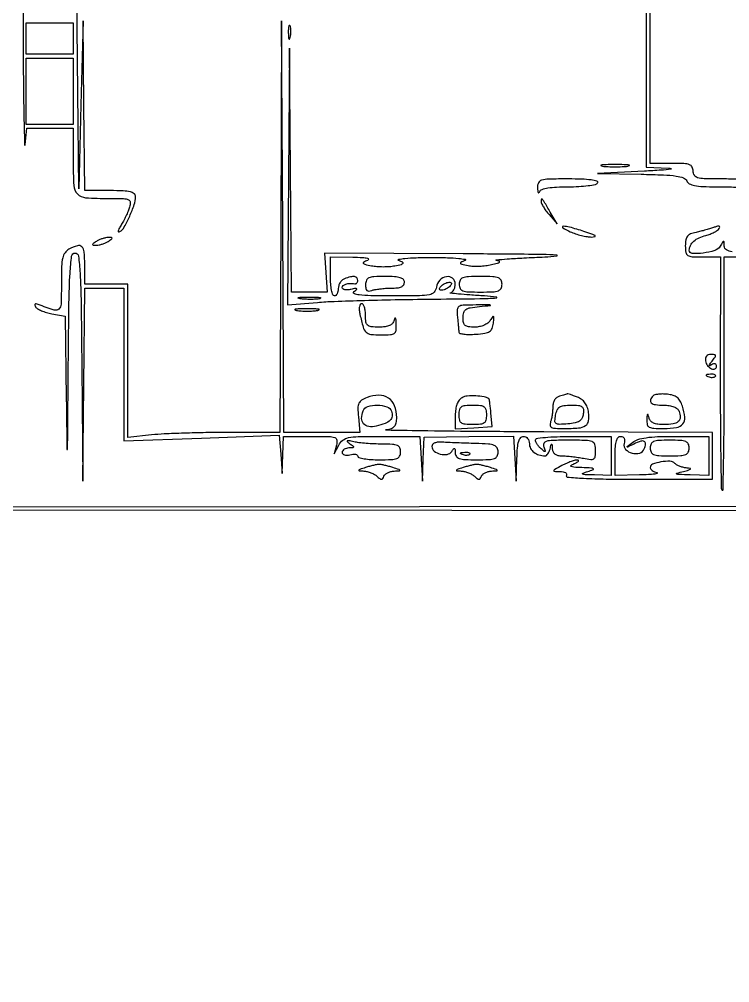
# Model space of a CAD drawing. Extents: x 23 to 255, y 40 to 184.
# Drawn here: x 75.14 to 90.55, y 53.63 to 74.53 of the extents above; entities that cross this region are included whole.
import ezdxf

# ---------------------------------------------------------------- set-up
doc = ezdxf.new("R2010")
doc.units = 0
doc.header["$MEASUREMENT"] = 0

msp = doc.modelspace()

# ---------------------------------------------------------------- linework, layer by layer
for points in [[(207.919475, 175.632891, 0.000007), (191.762556, 175.634099, 0.00002), (173.0434, 175.634494, 0.000013), (151.49745, 175.633531)], [(96.591991, 78.0858, -0.000015), (96.570667, 70.513747, -0.41338)], [(75.2094, 76.8168), (75.22418, 74.13075, 0.001199), (75.232133, 73.124307, 0.002492), (75.244132, 72.339345, 0.002735), (75.257897, 71.804644, 0.941243), (75.271345, 71.80425), (75.303729, 72.1638), (75.806464, 72.1638), (76.3092, 72.1638), (76.3092, 71.453751, 0.014562), (76.324634, 70.923911, 0.177518), (76.404171, 70.740723, 0.18795), (76.581246, 70.65774, 0.01667), (77.08322, 70.641, -0.005967), (77.404243, 70.637169, -0.094442), (77.510523, 70.614272, -0.295091), (77.547484, 70.559824, -0.07829), (77.532792, 70.45065, -0.024586), (77.50199, 70.36335, -0.012674), (77.455403, 70.25724, -0.012567), (77.401849, 70.150275, -0.018562), (77.349116, 70.059534, 0.016157), (77.302452, 69.980117, 0.08026), (77.285303, 69.931446, 0.423818), (77.29637, 69.916047, 0.176672), (77.324257, 69.921811, 0.127691), (77.419971, 70.021869, 0.022389), (77.537677, 70.256818, 0.024627), (77.634572, 70.506322, 0.080468), (77.6628, 70.680583, 0.224532), (77.632779, 70.744064, 0.114454), (77.551921, 70.784065, 0.048666), (77.397327, 70.804941, 0.009244), (77.1129, 70.8102), (76.563, 70.8102), (76.544396, 72.65025), (76.525792, 74.4903), (76.4784, 72.6714), (76.431008, 70.8525), (76.412404, 72.94635), (76.3938, 75.0402)], [(88.7454, 75.4632), (88.7454, 71.3178), (89.23185, 71.300784, -0.110934), (89.279725, 71.288257, -0.735864), (89.27719, 71.273912, -0.015909), (89.067353, 71.253851, -0.003432), (88.7031, 71.2332), (87.6879, 71.182632), (88.630599, 71.165616, -0.005324), (89.118495, 71.151611, -0.026209), (89.392602, 71.12639, -0.047486), (89.554646, 71.086897, -0.221108), (89.621994, 71.0217, 0.185915), (89.677104, 70.960616, 0.068717), (89.788586, 70.922193, 0.03865), (89.970571, 70.900725, 0.010042), (90.265545, 70.8948, -0.005037), (90.493636, 70.892502, -0.008385), (90.685661, 70.885409, -0.002801)], [(90.706155, 71.059436, 0.006457), (90.3528, 71.064, -0.006583), (90.002908, 71.068607, -0.063075), (89.855775, 71.091193, -0.183695), (89.78693, 71.142626, -0.142406), (89.7606, 71.2332, 0.118451), (89.739172, 71.322381, 0.189837), (89.681288, 71.373559, 0.077556), (89.560956, 71.397197, 0.009792), (89.2953, 71.4024), (88.83, 71.4024), (88.83, 75.5055)], [(90.606799, 69.480819, -0.098682), (90.48115, 69.524988, -0.260316), (90.434827, 69.60465, 0.006989), (90.431857, 69.699359, 0.400998), (90.420304, 69.7104, 0.262137), (90.403152, 69.700744, 0.004477), (90.346024, 69.60465, -0.187103), (90.228277, 69.510701, -0.044451), (89.978577, 69.456255, -0.047418), (89.742679, 69.448922, -0.401594), (89.677295, 69.52005, -0.118631), (89.703921, 69.621538, -0.088081), (89.776017, 69.71283, -0.072576), (89.889582, 69.787519, -0.047773), (90.037197, 69.839965, 0.027758), (90.130298, 69.868908, 0.029451), (90.217739, 69.907516, 0.030792), (90.288412, 69.949519, 0.105239), (90.325178, 69.987949, 0.108687), (90.336859, 70.021283, 0.377291), (90.324971, 70.038621, 0.132619), (90.287359, 70.038038, 0.022432), (90.218628, 70.014952, -0.016851), (90.14016, 69.987618, -0.00767), (90.035925, 69.956948, -0.007585), (89.924965, 69.927946, -0.010338), (89.82405, 69.9054, 0.044014), (89.704882, 69.870214, 0.130714), (89.636863, 69.820095, 0.128129), (89.601963, 69.742141, 0.041542), (89.5914, 69.615225, 0.040684), (89.603135, 69.471241, 0.213694), (89.645837, 69.406589, 0.130137), (89.736743, 69.377747, 0.0121), (89.974195, 69.372), (90.35699, 69.372), (90.350244, 66.866851, 0.001759), (90.351039, 65.90304, 0.002852), (90.359271, 65.083798, 0.000462), (90.371346, 64.359744, 0.194342), (90.390449, 64.314751, 0.660706), (90.409616, 64.322459, 0.000499), (90.423608, 65.031271, 0.00296), (90.434034, 65.844482, 0.001725), (90.4374, 66.8199), (90.4374, 69.372), (90.695098, 69.372, -0.032211)]]:
    msp.add_lwpolyline(points, format="xyb")
for points in [[(76.3092, 74.1096), (76.3092, 73.7712), (75.8016, 73.7712), (75.294, 73.7712), (75.294, 74.1096), (75.294, 74.448), (75.8016, 74.448), (76.3092, 74.448)], [(76.3092, 72.9675), (76.3092, 72.2484), (75.8016, 72.2484), (75.294, 72.2484), (75.294, 72.9675), (75.294, 73.6866), (75.8016, 73.6866), (76.3092, 73.6866)]]:
    msp.add_lwpolyline(points, close=True)
for points in [[(80.813386, 70.02765), (80.793, 65.565), (79.66331, 65.565, 0.004239), (79.192663, 65.561009, 0.003994), (78.712714, 65.549034, 0.003973), (78.287617, 65.531646, 0.01383), (78.01361, 65.510648), (77.4936, 65.456296), (77.4936, 67.118048), (77.4936, 68.7798), (77.0283, 68.7798), (76.563, 68.7798), (76.563, 69.2028, 0.020801), (76.551394, 69.481661, 0.18062), (76.499335, 69.592076, 0.276057), (76.402224, 69.615237, 0.046743), (76.219038, 69.538223, 0.11784), (76.134002, 69.462734, 0.097344), (76.084888, 69.351599, 0.047352), (76.06119, 69.166612, 0.008196), (76.0554, 68.813422, -0.006741), (76.04913, 68.348412, -0.199217), (76.00194, 68.242811, -0.273362), (75.901217, 68.219909, -0.012545), (75.555072, 68.340486, 0.039801), (75.507841, 68.354105, 0.228389), (75.483279, 68.347888, 0.306258), (75.477315, 68.327101, 0.059729), (75.49459, 68.289854, 0.123221), (75.536193, 68.249349, 0.03042), (75.621982, 68.206203, 0.029282), (75.729294, 68.167441, 0.025663), (75.845212, 68.139472), (76.136688, 68.084791), (76.161269, 66.296145, 0.00033), (76.177101, 65.196925, 0.961232), (76.185008, 65.196732, 0.013922), (76.192482, 65.403361, 0.000121), (76.205225, 66.98205, -0.00144), (76.220138, 68.374581, -0.011364), (76.24358, 69.019796, -0.016356), (76.277784, 69.391532, -0.378212), (76.3515, 69.4566, -0.378191), (76.42522, 69.391533, -0.016352), (76.459458, 69.019758, -0.011364), (76.482961, 68.37451, -0.00144), (76.498003, 66.98205), (76.517606, 64.5075), (76.541781, 66.60135), (76.565956, 68.6952), (76.987478, 68.6952), (77.409, 68.6952), (77.409, 67.039491), (77.409, 65.383782), (79.095871, 65.444176), (80.782742, 65.504569), (80.814922, 65.090635), (80.847102, 64.6767), (80.862351, 65.07855), (80.8776, 65.4804), (81.475501, 65.4804, -0.004824), (81.858456, 65.476705, -0.078711), (81.984541, 65.45423, -0.280495), (82.03069, 65.398357, -0.09848), (82.024955, 65.29005), (81.976508, 65.0997), (82.074482, 65.29005, -0.107022), (82.161546, 65.395846, -0.117138), (82.281914, 65.451893, -0.045933), (82.495088, 65.475601, -0.00474), (83.001306, 65.4804), (83.830156, 65.4804), (83.860682, 64.99395), (83.891207, 64.5075), (83.907203, 64.985329), (83.9232, 65.463158), (84.891798, 65.474449), (85.860397, 65.48574), (85.891002, 64.99662), (85.921607, 64.5075), (85.937603, 64.99395, -0.012048), (85.951305, 65.234201, -0.051208), (85.977514, 65.375509, -0.106834), (86.019371, 65.452389, -0.218207), (86.0805, 65.4804, -0.125389), (86.128896, 65.468069, -0.100779), (86.170123, 65.433356, -0.090193), (86.197832, 65.381431, -0.077727), (86.2074, 65.320251, 0.127803), (86.233486, 65.219863, 0.101083), (86.306857, 65.13449, 0.089519), (86.416759, 65.07716, 0.075708), (86.546516, 65.0574, 0.170891), (86.576704, 65.068028, 0.063597), (86.608362, 65.10089, 0.053579), (86.636603, 65.148796, 0.042527), (86.656683, 65.20545, -0.001923), (86.683096, 65.304955, -0.339035), (86.691247, 65.3112, -0.392517), (86.698181, 65.304765, -0.002113), (86.705186, 65.20545, 0.103008), (86.722834, 65.142049, 0.120986), (86.763752, 65.095167, 0.100053), (86.82858, 65.066761, 0.053435), (86.915925, 65.0574, -0.019329), (87.011626, 65.053699, -0.008961), (87.135488, 65.041868, -0.008862), (87.265319, 65.024779, -0.0122), (87.381225, 65.004525, 0.019227), (87.537831, 64.979421, 0.174183), (87.604307, 64.994595, 0.221214), (87.637276, 65.046478, 0.032674), (87.6456, 65.173725, 0.072758), (87.626501, 65.304278, 0.23415), (87.568303, 65.366683, 0.084793), (87.439465, 65.391604, 0.005472), (87.056055, 65.3958, 0.005899), (86.714271, 65.391768, 0.060607), (86.57472, 65.371438, 0.234067), (86.52297, 65.325536, 0.190187), (86.522259, 65.250521, -0.00835), (86.553652, 65.164443, -0.434699), (86.5462, 65.150374, -0.252673), (86.525665, 65.155213, -0.00508), (86.443883, 65.229371, -0.037509), (86.395362, 65.281549, -0.05062), (86.360442, 65.335676, -0.061142), (86.342881, 65.383832, -0.195415), (86.348172, 65.41695, -0.236), (86.388387, 65.442325, -0.005931), (86.609922, 65.461762, -0.011487), (86.876396, 65.475812, -0.007426), (87.185293, 65.4804), (87.984, 65.4804), (87.984, 65.0574), (87.984, 64.6344), (87.62445, 64.642833, -0.003516), (87.417677, 64.649138, -0.109849), (87.368508, 64.662025, -0.645125), (87.369456, 64.680892, -0.016187), (87.4764, 64.719, 0.011902), (87.592257, 64.759169, 0.61646), (87.594268, 64.777649, 0.130517), (87.552693, 64.791185, 0.003178), (87.3495, 64.801113, -0.006414), (87.170977, 64.810995, -0.102156), (87.112864, 64.827186, -0.572178), (87.111532, 64.850932, -0.04542), (87.1803, 64.8882, 0.021032), (87.239609, 64.916697, 0.083158), (87.271574, 64.941297, 0.375185), (87.272072, 64.957311, 0.208498), (87.25342, 64.966854, 0.08323), (87.201293, 64.961399, 0.017893), (87.114383, 64.93393, 0.018216), (87.014839, 64.894362, 0.016491), (86.91502, 64.846421, 0.003492), (86.759472, 64.76391, 0.18237), (86.737564, 64.738695, 0.50907), (86.748555, 64.722181, 0.009793), (86.868043, 64.719521, -0.041443), (86.939888, 64.713363, -0.092361), (86.991192, 64.694487, -0.172041), (87.014349, 64.666617, -0.23049), (87.0111, 64.6344, 0.560723), (87.030997, 64.595084, 0.006511), (87.383325, 64.571374, 0.010024), (87.870809, 64.554731, 0.00352), (88.571207, 64.5498), (90.1836, 64.5498), (90.1836, 65.0574), (90.1836, 65.565), (86.52465, 65.577676, -0.000925), (85.137204, 65.585049, -0.001705), (84.008858, 65.596981, -0.000767), (83.099318, 65.611098, -0.919618), (83.09835, 65.625595, 0.042235), (83.217056, 65.653987, 0.132968), (83.284798, 65.698715, 0.137027), (83.319571, 65.770612, 0.04599), (83.329705, 65.887869, 0.08889), (83.282403, 66.143427, 0.155113), (83.150178, 66.310974, 0.153884), (82.944606, 66.372217, 0.087092), (82.686998, 66.322787, 0.048525), (82.567976, 66.263774, 0.149714), (82.509661, 66.196788, 0.109146), (82.488904, 66.095257, 0.019828), (82.499618, 65.90216), (82.531771, 65.565), (81.705434, 65.565), (80.879096, 65.565), (80.856434, 70.02765), (80.833772, 74.4903)], [(80.978693, 74.2365, 0.012823), (80.982128, 74.14613, 0.080377), (80.992363, 74.101216, 0.597527), (81.005909, 74.099732, 0.087174), (81.020827, 74.13236, 0.037336), (81.032663, 74.197299, 0.029507), (81.035994, 74.268649, 0.030339), (81.031099, 74.335574, 0.06278), (81.017692, 74.38616, 0.31318), (81.002565, 74.396056, 0.333666), (80.988856, 74.385155, 0.052471), (80.980195, 74.327878, 0.014395)], [(80.9821, 71.115036), (80.9622, 68.331972), (81.609464, 68.386686, -0.011788), (81.974863, 68.408914, -0.002352), (82.628211, 68.430141, -0.002486), (83.389183, 68.447495, -0.002315), (84.168614, 68.457784, 0.000984), (85.136008, 68.467978, 0.012853), (85.494868, 68.481696, 0.907671), (85.495503, 68.501035, 0.017087), (85.2345, 68.526, -0.002526), (84.917056, 68.547059, -0.00515), (84.668077, 68.567419, -0.005159), (84.494435, 68.585229, -0.875015), (84.49425, 68.594216, 0.14825), (84.534658, 68.613639, 0.081117), (84.568936, 68.657218, 0.068795), (84.59213, 68.71751, 0.05753), (84.6, 68.785684, 0.223967), (84.542245, 68.908152, 0.217827), (84.409962, 68.943416, 0.161719), (84.264835, 68.866175, 0.156242), (84.192266, 68.71635, -0.15162), (84.141449, 68.608973, -0.160326), (84.03984, 68.552154, -0.045199), (83.825374, 68.53029, -0.003156), (83.219366, 68.527295, -0.004554), (82.766239, 68.532043, -0.023057), (82.514097, 68.54863, -0.07483), (82.404755, 68.577855, -0.582827), (82.4004, 68.619234, 0.013313), (82.464388, 68.667563, 0.486525), (82.464254, 68.683574, 0.214785), (82.440049, 68.689336, 0.006582), (82.33695, 68.668159, -0.036889), (82.264008, 68.65773, -0.062559), (82.202515, 68.66122, -0.092441), (82.161184, 68.677061, -0.260791), (82.1466, 68.70312, -0.220999), (82.16798, 68.749128, -0.099156), (82.227744, 68.78202, -0.070576), (82.316743, 68.796798, -0.045086), (82.42155, 68.789818, 0.137085), (82.445714, 68.792631, 0.119953), (82.466362, 68.807594, 0.101574), (82.480228, 68.832828, 0.075146), (82.485, 68.8644, 0.184246), (82.464386, 68.918443, 0.183911), (82.412999, 68.94508, 0.092405), (82.324449, 68.938888, 0.028084), (82.195819, 68.897649, 0.093632), (82.144657, 68.866061, 0.066804), (82.101309, 68.814338, 0.064844), (82.072003, 68.751209, 0.076427), (82.062, 68.686149, -0.050854), (82.055751, 68.624869, -0.070807), (82.037149, 68.573044, -0.0909), (82.009693, 68.538196, -0.182536), (81.9774, 68.526, -0.322437), (81.944421, 68.549735, -0.031449), (81.917651, 68.650256, -0.03053), (81.898909, 68.78686, -0.01883), (81.8928, 68.949), (81.8928, 69.372), (82.37925, 69.366054, -0.008363), (82.585524, 69.360081, -0.042686), (82.699165, 69.345109, -0.348162), (82.718171, 69.321817, -0.312692), (82.70046, 69.295467, 0.020442), (82.612663, 69.256913, 0.469207), (82.606959, 69.233478, 0.179521), (82.639555, 69.212269, 0.006694), (82.78506, 69.181531, 0.030266), (82.898956, 69.166143, 0.018168), (83.035369, 69.161032, 0.018161), (83.171935, 69.165842, 0.029993), (83.286335, 69.180971, 0.006476), (83.433732, 69.211527, 0.180611), (83.466155, 69.232526, 0.470415), (83.460433, 69.255836, 0.019537), (83.370935, 69.294907, -0.739789), (83.372858, 69.320287, -0.032805), (83.507209, 69.341378, -0.01606), (83.754351, 69.355731, -0.006474), (84.0924, 69.360108, -0.006474), (84.430449, 69.355731, -0.01606), (84.677591, 69.341378, -0.032805), (84.811942, 69.320287, -0.739789), (84.813865, 69.294907, 0.014475), (84.719459, 69.254826, 0.447321), (84.712762, 69.233106, 0.206708), (84.739825, 69.213745, 0.006104), (84.87996, 69.185179, 0.037381), (84.988741, 69.172707, 0.019843), (85.124457, 69.172742, 0.019641), (85.263934, 69.183813, 0.028718), (85.385195, 69.205366, 0.008291), (85.514999, 69.238498, 0.114621), (85.557377, 69.26136, 0.577947), (85.553489, 69.280513, 0.042137), (85.4883, 69.296341, -0.882416), (85.488678, 69.309275, -0.006033), (85.729146, 69.329399, -0.00527), (86.08649, 69.351182, -0.002524), (86.5458, 69.372, 0.023326), (86.803273, 69.394429, 0.917838), (86.802329, 69.414117, 0.007179), (86.186811, 69.428501, 0.000782), (84.7692, 69.439052), (81.7659, 69.456705), (81.795215, 69.033653), (81.82453, 68.6106), (81.43687, 68.6106), (81.049211, 68.6106), (81.025606, 71.25435), (81.002001, 73.8981)], [(87.79365, 71.341201, 0.019375), (87.918838, 71.330569, 0.011494), (88.0686, 71.327126, 0.011494), (88.218362, 71.330569, 0.019375), (88.34355, 71.341201, 0.108536), (88.37876, 71.353644, 0.707215), (88.3762, 71.365299, 0.025693), (88.265681, 71.37328, 0.005179), (88.0686, 71.375322, 0.005179), (87.871519, 71.37328, 0.025693), (87.761, 71.365299, 0.707215), (87.75844, 71.353644, 0.108536)], [(86.383279, 70.87365, 0.020908), (86.38847, 70.806265, 0.102704), (86.400531, 70.770279, 0.451325), (86.416016, 70.767224, 0.134342), (86.432629, 70.78905, -0.219147), (86.482592, 70.836139, -0.039054), (86.610298, 70.868239, -0.030011), (86.797668, 70.888589, -0.012045), (87.055457, 70.8948, 0.0136), (87.281523, 70.90095, 0.019648), (87.480552, 70.919651, 0.015785), (87.63994, 70.946117, 0.20821), (87.6879, 70.9794, 0.499027), (87.673633, 71.01595, 0.03484), (87.547968, 71.041848, 0.024571), (87.346405, 71.058912, 0.008832), (87.058393, 71.064, 0.00468), (86.62807, 71.059972, 0.064113), (86.473705, 71.037152, 0.214324), (86.40581, 70.980304, 0.122236)], [(86.4612, 70.579872, 0.112689), (86.471907, 70.53297, 0.023396), (86.512377, 70.458116, 0.023468), (86.568728, 70.373839, 0.020258), (86.635421, 70.290822), (86.809642, 70.0911), (86.661026, 70.3449, 0.001586), (86.528276, 70.569964, 0.04219), (86.487763, 70.626663, 0.56619), (86.469529, 70.623639, 0.094303)], [(87.0957, 69.918845, 0.027087), (87.208347, 69.874473, 0.020017), (87.337074, 69.837311, 0.020349), (87.461878, 69.811969, 0.042113), (87.561, 69.804475, 0.061672), (87.628841, 69.813476, 0.634838), (87.632706, 69.8342, 0.072905), (87.566304, 69.868633, 0.006894), (87.3918, 69.926275, 0.008208), (87.079932, 70.018944, 0.074514), (86.939431, 70.036408, 0.749994), (86.9313, 70.005682, 0.028287)], [(76.8168, 69.7104, 0.007261), (76.741843, 69.660401, 0.246842), (76.7322, 69.642059, 0.399741), (76.743473, 69.630212, 0.012417), (76.8168, 69.628391, 0.050718), (76.874561, 69.634265, 0.027466), (76.9437, 69.652481, 0.027073), (77.012733, 69.678992, 0.038252), (77.0706, 69.7104, 0.007261), (77.145557, 69.760399, 0.246842), (77.1552, 69.778741, 0.399741), (77.143927, 69.790588, 0.012417), (77.0706, 69.792409, 0.050718), (77.012839, 69.786535, 0.027466), (76.9437, 69.768319, 0.027073), (76.874667, 69.741808, 0.038252)], [(82.6542, 68.770749, 0.043546), (82.661242, 68.690048, 0.16083), (82.685135, 68.645575, 0.207384), (82.726363, 68.63053, 0.076984), (82.788019, 68.643849, -0.046719), (82.858761, 68.663659, -0.014716), (82.967476, 68.680116, -0.014556), (83.090489, 68.691427, -0.015647), (83.211019, 68.6952, 0.026594), (83.342804, 68.702214, 0.076945), (83.430853, 68.725631, 0.12915), (83.481404, 68.765713, 0.162281), (83.5002, 68.8221, 0.200296), (83.475238, 68.881913, 0.122766), (83.40855, 68.921505, 0.058865), (83.285357, 68.943142, 0.014068), (83.0772, 68.949, 0.011217), (82.834702, 68.943559, 0.088719), (82.72554, 68.918937, 0.198334), (82.67291, 68.865778, 0.097509)], [(84.4308, 68.6952, -0.038238), (84.380991, 68.66945, -0.050517), (84.332212, 68.654374, -0.06045), (84.291351, 68.651179, -0.187837), (84.2665, 68.6621, -0.251186), (84.259864, 68.68408, -0.099385), (84.272463, 68.714123, -0.066537), (84.302522, 68.74784, -0.039081), (84.3462, 68.7798, -0.038238), (84.396009, 68.80555, -0.050517), (84.444788, 68.820626, -0.06045), (84.485649, 68.823821, -0.187837), (84.5105, 68.8129, -0.251186), (84.517136, 68.79092, -0.099385), (84.504537, 68.760877, -0.066537), (84.474478, 68.72716, -0.039081)], [(84.6846, 68.7798, 0.118451), (84.706028, 68.690619, 0.189837), (84.763913, 68.639441, 0.077556), (84.884244, 68.615803, 0.009792), (85.1499, 68.6106, 0.009792), (85.415556, 68.615803, 0.077556), (85.535888, 68.639441, 0.189837), (85.593772, 68.690619, 0.118451), (85.6152, 68.7798, 0.118451), (85.593772, 68.868981, 0.189837), (85.535888, 68.920159, 0.077556), (85.415556, 68.943797, 0.009792), (85.1499, 68.949, 0.009792), (84.884244, 68.943797, 0.077556), (84.763913, 68.920159, 0.189837), (84.706028, 68.868981, 0.118451)], [(81.661313, 68.466447, -0.031163), (81.572125, 68.454938, -0.015827), (81.459017, 68.451048, -0.015659), (81.341647, 68.454404, -0.022548), (81.238313, 68.465293, -0.075924), (81.195842, 68.478507, -0.720633), (81.197439, 68.490602, -0.040183), (81.276211, 68.499327, -0.006817), (81.4275, 68.501803, -0.00738), (81.579533, 68.499974, -0.030832), (81.67067, 68.491894, -0.49082), (81.677551, 68.479539, -0.248898)], [(82.532754, 68.12415, 0.015346), (82.601882, 67.8493, 0.131443), (82.666354, 67.741372, 0.16593), (82.769646, 67.692483, 0.028309), (82.989945, 67.68, 0.014831), (83.195551, 67.6861, 0.139135), (83.278262, 67.714969, 0.212256), (83.315799, 67.777563, 0.041032), (83.321186, 67.91265, 0.010989), (83.315212, 68.005672, 0.109045), (83.303597, 68.042783, 0.602595), (83.289311, 68.042291, 0.049066), (83.272683, 67.99725, -0.115727), (83.23728, 67.930238, -0.108169), (83.17499, 67.883974, -0.075773), (83.079754, 67.857404, -0.030212), (82.944097, 67.8492, -0.022433), (82.774387, 67.856818, -0.158658), (82.699508, 67.888866, -0.183087), (82.663551, 67.956355, -0.031852), (82.6542, 68.103, 0.032243), (82.647924, 68.200223, 0.049673), (82.628875, 68.282246, 0.064), (82.601103, 68.338973, 0.252066), (82.567988, 68.3568, 0.265606), (82.537732, 68.339508, 0.095803), (82.52053, 68.291081, 0.060746), (82.518376, 68.216746, 0.030842)], [(81.15255, 68.211605, 0.023547), (81.258488, 68.200627, 0.014044), (81.3852, 68.197067, 0.014044), (81.511912, 68.200627, 0.023547), (81.61785, 68.211605, 0.124239), (81.64851, 68.224479, 0.664672), (81.645477, 68.236496, 0.03126), (81.551914, 68.244736, 0.006336), (81.3852, 68.246848, 0.006336), (81.218486, 68.244736, 0.03126), (81.124923, 68.236496, 0.664672), (81.12189, 68.224479, 0.124239)], [(84.647886, 68.067232, -0.000485), (84.658203, 67.962551, -0.000569), (84.667773, 67.863305, -0.0005), (84.675682, 67.779417, -0.003526), (84.679199, 67.738586, 0.326134), (84.700885, 67.713326, 0.02888), (84.788631, 67.69798, 0.029027), (84.905938, 67.691245, 0.017888), (85.04415, 67.696286, 0.017934), (85.245174, 67.7181, 0.103155), (85.345225, 67.754569, 0.163008), (85.399218, 67.819655, 0.06484), (85.42713, 67.9338, 0.005291), (85.439584, 68.058237, 0.230617), (85.430457, 68.082182, 0.462536), (85.41279, 68.080175, 0.009921), (85.359476, 67.99725, -0.094034), (85.305487, 67.938009, -0.058636), (85.224052, 67.890613, -0.053493), (85.125053, 67.859656, -0.049085), (85.018796, 67.8492, -0.031235), (84.886098, 67.857498, -0.142608), (84.815897, 67.88786, -0.171371), (84.780078, 67.947637, -0.050141), (84.7692, 68.055836, -0.066815), (84.784323, 68.168504, -0.179987), (84.830728, 68.23309, -0.107467), (84.926046, 68.270885, -0.016628), (85.12875, 68.297414, 0.000643), (85.362646, 68.320449, 0.770454), (85.36361, 68.326484, 0.105474), (85.340439, 68.331328, 0.000369), (85.055136, 68.329961, 0.008232), (84.769989, 68.323688, 0.134422), (84.679628, 68.295171, 0.245769), (84.642573, 68.229828, 0.033286)], [(90.029347, 67.11596, 0.11397), (90.075055, 67.013199, 0.119874), (90.160512, 66.943141, 0.233837), (90.233141, 66.943964, 0.282162), (90.2682, 67.001143, 0.125628), (90.259908, 67.033624, 0.194258), (90.237811, 67.051756, 0.146325), (90.203798, 67.052193, 0.065908), (90.16245, 67.034253, -0.037782), (90.121278, 67.013574, -0.575929), (90.111098, 67.021395, -0.129017), (90.122384, 67.049166, -0.00972), (90.172809, 67.11386, 0.014992), (90.235456, 67.196008, 0.205409), (90.243338, 67.231865, 0.324801), (90.221678, 67.2522, 0.031453), (90.145456, 67.257, 0.084674), (90.088171, 67.247229, 0.136884), (90.047907, 67.21909, 0.136727), (90.027998, 67.174143, 0.084393)], [(90.083138, 66.776209, 0.051402), (90.129403, 66.763008, 0.05415), (90.176572, 66.759842, 0.060344), (90.217629, 66.766539, 0.126455), (90.245287, 66.782887, 0.296942), (90.249197, 66.801403, 0.208169), (90.233754, 66.817024, 0.077125), (90.193147, 66.826391, 0.028489), (90.13425, 66.827321, 0.018894), (90.071111, 66.822326, 0.168741), (90.046428, 66.81037, 0.470617), (90.047887, 66.794952, 0.054073)], [(84.74805, 66.317491, 0.100106), (84.684322, 66.262032, 0.071159), (84.637708, 66.179286, 0.058006), (84.609306, 66.070363, 0.034811), (84.6, 65.936861), (84.6, 65.640329), (85.00185, 65.666115), (85.4037, 65.6919), (85.374474, 65.988, 0.003804), (85.362328, 66.102169, 0.006013), (85.349993, 66.199837, 0.0019), (85.338038, 66.283789, 0.205277), (85.332174, 66.293349, 0.111969), (85.224467, 66.337959, 0.0321), (85.043732, 66.357095, 0.032253), (84.861574, 66.352873, 0.107645)], [(86.86305, 66.352683, 0.104456), (86.803543, 66.322921, 0.085363), (86.756059, 66.269707, 0.076895), (86.725433, 66.198218, 0.0629), (86.715, 66.115616, -0.021865), (86.711248, 66.029868, -0.016481), (86.699916, 65.936202, -0.016745), (86.683377, 65.848725, -0.036533), (86.663649, 65.783419, 0.135244), (86.65721, 65.71762, 0.246329), (86.689234, 65.675872, 0.094655), (86.774489, 65.654587, 0.013979), (86.95283, 65.6496, 0.018747), (87.27619, 65.661728, 0.124873), (87.42782, 65.712557, 0.217545), (87.49341, 65.814777, 0.072074), (87.493076, 65.99733, 0.048447), (87.463702, 66.116053, 0.072695), (87.414067, 66.210354, 0.078173), (87.342664, 66.281719, 0.066544), (87.248898, 66.332484, 0.006231), (87.168617, 66.361867, 0.009618), (87.098453, 66.385053, 0.004497), (87.03889, 66.402888, 0.213728), (87.026743, 66.401186, -0.065352), (87.015179, 66.395886, -0.0028), (86.972205, 66.38289, -0.004751), (86.920906, 66.368219, -0.003362)], [(88.890409, 66.358609, 0.107894), (88.836035, 66.273861, 0.309269), (88.852113, 66.209392, 0.15091), (88.942334, 66.168345, 0.031862), (89.117049, 66.1572, -0.033936), (89.242926, 66.148647, -0.060682), (89.343084, 66.122334, -0.078891), (89.414752, 66.079803, -0.128539), (89.455723, 66.022666, -0.093905), (89.479533, 65.891182, -0.213652), (89.438433, 65.80135, -0.143461), (89.326529, 65.749247, -0.037712), (89.12731, 65.7342, -0.03123), (88.994607, 65.742497, -0.076199), (88.900634, 65.769213, -0.107446), (88.838848, 65.81552, -0.114992), (88.803717, 65.88225, 0.01159), (88.783416, 65.95317, 0.541772), (88.771317, 65.956595, 0.197309), (88.761305, 65.936588, 0.005718), (88.755214, 65.83995, 0.075133), (88.765481, 65.736017, 0.216034), (88.809659, 65.68071, 0.105835), (88.905686, 65.655124, 0.012379), (89.128755, 65.6496, 0.041602), (89.399969, 65.672205, 0.180076), (89.537635, 65.751512, 0.202003), (89.580887, 65.894794, 0.05361), (89.529415, 66.133259, 0.049793), (89.478668, 66.247137, 0.095564), (89.413788, 66.322733, 0.094735), (89.325034, 66.369175, 0.048288), (89.201144, 66.393859, 0.024207), (89.10088, 66.399054, 0.029088), (89.006607, 66.393883, 0.029946), (88.929489, 66.38042, 0.139059)], [(83.217989, 66.024613, -0.120468), (83.231918, 65.915196, -0.173238), (83.189282, 65.828317, -0.105303), (83.07925, 65.759076, -0.030073), (82.884992, 65.700744, -0.090952), (82.723618, 65.69264, -0.183751), (82.613231, 65.752184, -0.182423), (82.569823, 65.87044, -0.08957), (82.600194, 66.0303, -0.22901), (82.702412, 66.126319, -0.078431), (82.908916, 66.156966, -0.07813), (83.11553, 66.122531, -0.224485)], [(85.2768, 65.9457, -0.050766), (85.265069, 65.830456, -0.189121), (85.22604, 65.770457, -0.13443), (85.146988, 65.741333, -0.021436), (84.9807, 65.7342, -0.021436), (84.814412, 65.741333, -0.13443), (84.73536, 65.770457, -0.189121), (84.696331, 65.830456, -0.050766), (84.6846, 65.9457, -0.050766), (84.696331, 66.060944, -0.189121), (84.73536, 66.120943, -0.13443), (84.814412, 66.150067, -0.021436), (84.9807, 66.1572, -0.021436), (85.146988, 66.150067, -0.13443), (85.22604, 66.120943, -0.189121), (85.265069, 66.060944, -0.050766)], [(87.376534, 65.96685, -0.077452), (87.347375, 65.871121, -0.137289), (87.293177, 65.809717, -0.096752), (87.200341, 65.772435, -0.026402), (87.043129, 65.750892, -0.013495), (86.855918, 65.740321, -0.164501), (86.788194, 65.761023, -0.255207), (86.762685, 65.814061, -0.034373), (86.778042, 65.941242, -0.053593), (86.812579, 66.054508, -0.149337), (86.865524, 66.117425, -0.117206), (86.953393, 66.14865, -0.027028), (87.111446, 66.1572, -0.019074), (87.274928, 66.150961, -0.137472), (87.348281, 66.124226, -0.21848), (87.379285, 66.069804, -0.057244)], [(88.265239, 65.322389, 0.256552), (88.296562, 65.197898, 0.142778), (88.434699, 65.115396, 0.134763), (88.601342, 65.117589, 0.235018), (88.700853, 65.208951, 0.061027), (88.728399, 65.319357, 0.324655), (88.700023, 65.370658, 0.196546), (88.623857, 65.374437, 0.028553), (88.477696, 65.313387, -0.000926), (88.342176, 65.247773, -0.327097), (88.331671, 65.24972, -0.436551), (88.332281, 65.258682, -0.001057), (88.44432, 65.348833, -0.094587), (88.561906, 65.411075, -0.038658), (88.73901, 65.450855, -0.026633), (88.990393, 65.473647, -0.009291), (89.35377, 65.4804), (90.099, 65.4804), (90.099, 65.0574), (90.099, 64.6344), (89.69715, 64.644409, -0.002115), (89.449962, 64.651613, -0.10876), (89.403657, 64.663438, -0.681744), (89.405187, 64.679899, -0.008063), (89.5491, 64.719, 0.007535), (89.665359, 64.750456, 0.117742), (89.700998, 64.770565, 0.618559), (89.696571, 64.785659, 0.03001), (89.62947, 64.793591, -0.04201), (89.556519, 64.803992, -0.033953), (89.480758, 64.826887, -0.035102), (89.413378, 64.857914, -0.071042), (89.366757, 64.892883, 0.192231), (89.257678, 64.939719, 0.049025), (89.062092, 64.925566, 0.049689), (88.881445, 64.875668, 0.309884), (88.83, 64.800632, 0.174745), (88.84057, 64.771312, 0.062315), (88.87349, 64.740376, 0.052454), (88.921392, 64.712627, 0.041181), (88.97805, 64.692717, -0.705511), (88.97938, 64.677349, -0.075543), (88.92729, 64.66251, -0.019816), (88.791, 64.650609, -0.007228), (88.59735, 64.644214), (88.0686, 64.6344), (88.0686, 65.0574, -0.014792), (88.074545, 65.258321, -0.053809), (88.095699, 65.384057, -0.105243), (88.132841, 65.454724, -0.222879), (88.18758, 65.4804, -0.11948), (88.23399, 65.469149, -0.160949), (88.26406, 65.438507, -0.122664), (88.274822, 65.388671, -0.056151)], [(82.3158, 65.319834, -0.011532), (82.386581, 65.266769, -0.290406), (82.394288, 65.244923, -0.331899), (82.377732, 65.230871, -0.013526), (82.29465, 65.227895, 0.061876), (82.23804, 65.220359, 0.079719), (82.19009, 65.199231, 0.096882), (82.157982, 65.168264, 0.153779), (82.1466, 65.132133, 0.197013), (82.160033, 65.099365, 0.126717), (82.195725, 65.07794, 0.086529), (82.250272, 65.07159, 0.049804), (82.3158, 65.081913, -0.040966), (82.380631, 65.093301, -0.070464), (82.435298, 65.090637, -0.106581), (82.471672, 65.075183, -0.24384), (82.485, 65.04948, 0.341375), (82.508247, 65.019398, 0.0229), (82.621682, 64.995325, 0.025346), (82.771925, 64.978328, 0.015493), (82.9503, 64.9728, 0.009792), (83.215956, 64.978003, 0.077556), (83.336288, 65.001641, 0.189837), (83.394172, 65.052819, 0.118451), (83.4156, 65.142, 0.106769), (83.39658, 65.230055, 0.188271), (83.344074, 65.28129, 0.087013), (83.237172, 65.306024, 0.012728), (83.01375, 65.312355, -0.010367), (82.844388, 65.316354, -0.009103), (82.667815, 65.327413, -0.009187), (82.508798, 65.343228, -0.026967), (82.4004, 65.361994, 0.006736), (82.289268, 65.385898, 0.166699), (82.258589, 65.381826, 0.540331), (82.256673, 65.365627, 0.019368)], [(84.0924, 65.261988, 0.230417), (84.1413, 65.161509, 0.105473), (84.275593, 65.095847, 0.102773), (84.427697, 65.089795, 0.213393), (84.524666, 65.154097, -0.020207), (84.562778, 65.209188, -0.350158), (84.582561, 65.214273, -0.276268), (84.595747, 65.195391, -0.015452), (84.598705, 65.12085, 0.158441), (84.623618, 65.046426, 0.157856), (84.687562, 65.000738, 0.066094), (84.814732, 64.97822, 0.010815), (85.0653, 64.9728, 0.009792), (85.330956, 64.978003, 0.077556), (85.451288, 65.001641, 0.189837), (85.509172, 65.052819, 0.118451), (85.5306, 65.142, 0.125011), (85.507894, 65.231398, 0.180554), (85.446989, 65.284394, 0.073476), (85.320526, 65.311629, 0.009556), (85.04415, 65.324442, -0.001824), (84.840847, 65.330718, -0.001687), (84.632254, 65.338625, -0.001683), (84.44659, 65.346916, -0.005645), (84.32505, 65.354129, 0.037538), (84.229363, 65.353701, 0.074534), (84.155661, 65.336576, 0.111249), (84.109332, 65.30497, 0.189865)], [(88.83, 65.2266, 0.110458), (88.849791, 65.138107, 0.189791), (88.904025, 65.08701, 0.083766), (89.015331, 65.062894, 0.011557), (89.253, 65.0574, 0.011557), (89.490669, 65.062894, 0.083766), (89.601975, 65.08701, 0.189791), (89.656209, 65.138107, 0.110458), (89.676, 65.2266, 0.110458), (89.656209, 65.315093, 0.189791), (89.601975, 65.36619, 0.083766), (89.490669, 65.390306, 0.011557), (89.253, 65.3958, 0.011557), (89.015331, 65.390306, 0.083766), (88.904025, 65.36619, 0.189791), (88.849791, 65.315093, 0.110458)], [(84.915488, 65.090887, -0.126455), (84.887829, 65.074539, -0.060344), (84.846772, 65.067842, -0.05415), (84.799603, 65.071008, -0.051402), (84.753338, 65.084209, -0.054073), (84.718087, 65.102952, -0.470617), (84.716628, 65.11837, -0.168741), (84.741311, 65.130326, -0.018894), (84.80445, 65.135321, -0.028489), (84.863347, 65.134391, -0.077125), (84.903954, 65.125024, -0.208169), (84.919397, 65.109403, -0.296942)], [(82.6542, 64.8036, 0.003881), (82.530258, 64.762843, 0.197985), (82.511435, 64.746455, 0.530901), (82.518548, 64.733816, 0.008368), (82.61613, 64.727433, -0.048729), (82.690743, 64.716464, -0.034282), (82.771543, 64.690413, -0.034732), (82.846146, 64.654389, -0.059315), (82.901655, 64.61325, 0.026382), (82.961501, 64.56248, 0.164145), (82.999086, 64.5498, 0.247772), (83.02762, 64.564864, 0.062037), (83.052525, 64.61325, -0.125656), (83.080744, 64.654369, -0.061185), (83.133754, 64.690413, -0.05495), (83.201612, 64.716353, -0.052389), (83.2746, 64.727433, 0.004699), (83.389191, 64.733785, 0.501884), (83.396526, 64.745085, 0.227777), (83.38158, 64.759528, 0.002612), (83.2464, 64.8036, 0.010421), (83.159222, 64.829529, 0.010842), (83.072177, 64.851437, 0.010587), (82.996192, 64.867134, 0.045666), (82.9503, 64.871334, 0.045666), (82.904408, 64.867134, 0.010587), (82.828423, 64.851437, 0.010842), (82.741378, 64.829529, 0.010421)], [(84.7692, 64.8036, 0.003881), (84.645258, 64.762843, 0.197985), (84.626435, 64.746455, 0.530901), (84.633548, 64.733816, 0.008368), (84.73113, 64.727433, -0.048729), (84.805743, 64.716464, -0.034282), (84.886543, 64.690413, -0.034732), (84.961146, 64.654389, -0.059315), (85.016655, 64.61325, 0.026382), (85.076501, 64.56248, 0.164145), (85.114086, 64.5498, 0.247772), (85.14262, 64.564864, 0.062037), (85.167525, 64.61325, -0.125656), (85.195744, 64.654369, -0.061185), (85.248754, 64.690413, -0.05495), (85.316612, 64.716353, -0.052389), (85.3896, 64.727433, 0.004699), (85.504191, 64.733785, 0.501884), (85.511526, 64.745085, 0.227777), (85.49658, 64.759528, 0.002612), (85.3614, 64.8036, 0.010421), (85.274222, 64.829529, 0.010842), (85.187177, 64.851437, 0.010587), (85.111192, 64.867134, 0.045666), (85.0653, 64.871334, 0.045666), (85.019408, 64.867134, 0.010587), (84.943423, 64.851437, 0.010842), (84.856378, 64.829529, 0.010421)]]:
    msp.add_lwpolyline(points, format="xyb", close=True)
for points in [[(95.4288, 63.957804), (60.59475, 63.93645)], [(61.01775, 63.894048), (96.2748, 63.873)]]:
    msp.add_lwpolyline(points)

doc.saveas('drawing.dxf')
